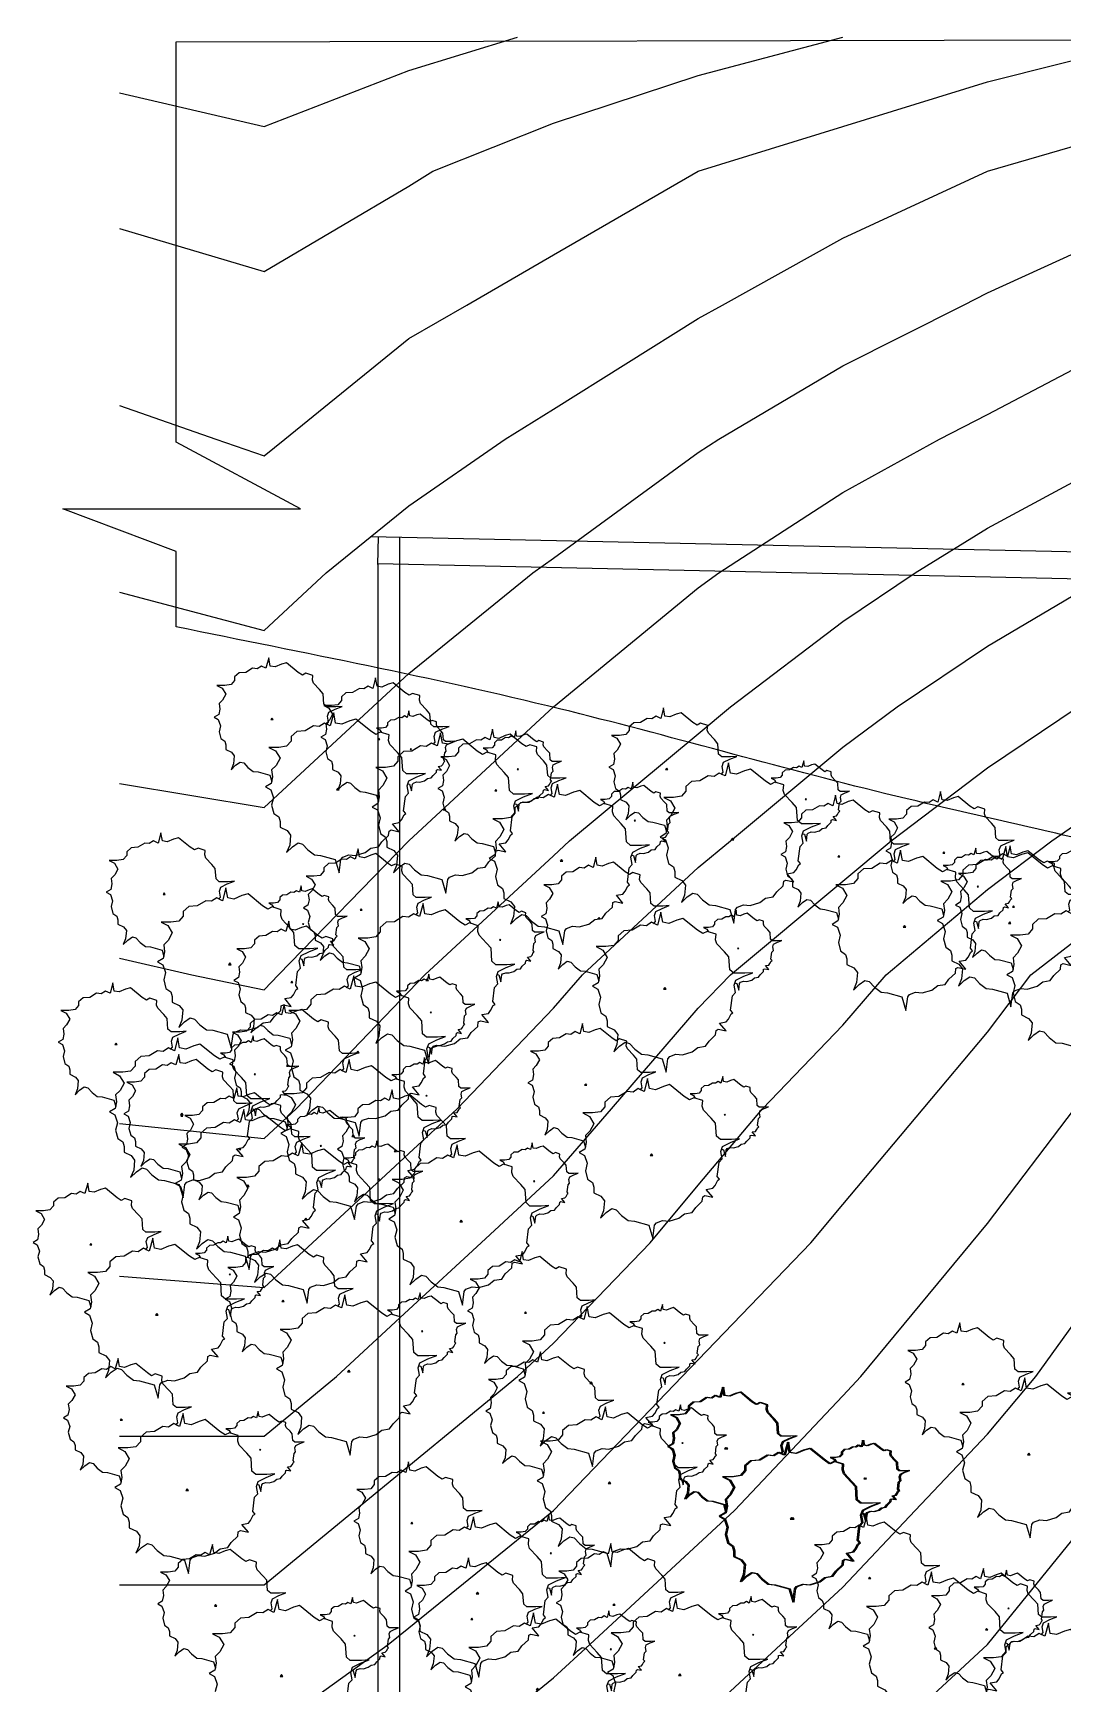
# Model space of a CAD drawing. Header units: millimetres. Extents: x 2699056 to 8562313, y 3604254 to 5198898.
# Drawn here: x 6841692 to 6880043, y 5012593 to 5074071 of the extents above; entities that cross this region are included whole.
import ezdxf

# ---------------------------------------------------------------- set-up
doc = ezdxf.new("R2010")
doc.units = ezdxf.units.MM
doc.header["$LTSCALE"] = 10
doc.header["$MEASUREMENT"] = 0
doc.layers.add('contour', color=254, linetype='Continuous')
doc.layers.add('zelen', color=69, linetype='Continuous')

# ---------------------------------------------------------------- blocks, each defined once
blk = doc.blocks.new('contour')
at = {"color": 9, "true_color": 0xc7c8ca}
for points in [[(296848, 171534), (302240, 170286), (307632, 172366), (311677, 173614)], [(296848, 166484), (302240, 164880), (307632, 168068), (308531, 168623), (313025, 170405), (318417, 172188), (323809, 173614)], [(296848, 159889), (300443, 158641), (302240, 158018), (303010, 158641), (307632, 162385), (309789, 163632), (313025, 165504), (318417, 168623), (323809, 170286), (329201, 171950), (334594, 173302), (339986, 168623), (345378, 163632), (350770, 160753), (356163, 158802), (356653, 158641), (361555, 157215), (366947, 156146), (372339, 155720), (377732, 155671), (383124, 155552), (388516, 155477)], [(296848, 152938), (302240, 151512), (304551, 153651), (307632, 156146), (311227, 158641), (313025, 159750), (318417, 163133), (319316, 163632), (323809, 166128), (329201, 168623), (334594, 170183), (336391, 168623), (339986, 165504), (342008, 163632), (345378, 161256), (350770, 158833), (351310, 158641), (356163, 157144), (361555, 155790), (366947, 154898), (372339, 154503), (377732, 154482), (383124, 154364), (388516, 154259)], [(296848, 145808), (302240, 144917), (306284, 148660), (307632, 149908), (312254, 153651), (313025, 154205), (318417, 158142), (319187, 158641), (323809, 161364), (328303, 163632), (329201, 164086), (334594, 166543), (338025, 163632), (339986, 162385), (345378, 158879), (345917, 158641), (350770, 156914), (356163, 155481), (361555, 154364), (366947, 153651), (372339, 153294), (377732, 153286), (383124, 153164), (388516, 153042)], [(296848, 139302), (299544, 138678), (302240, 138124), (302779, 138678), (307632, 143669), (313025, 148660), (318417, 153096), (319187, 153651), (323809, 156645), (327404, 158641), (329201, 159549), (334594, 162385), (339986, 159265), (340966, 158641), (345378, 156503), (350770, 154994), (356163, 153817), (357061, 153651), (361555, 152958), (366947, 152403), (372339, 152106), (377732, 152068), (383124, 151947), (388516, 151825)], [(296848, 133133), (302240, 132579), (303438, 133688), (307632, 138055), (308232, 138678), (313025, 143115), (313624, 143669), (318417, 147662), (319615, 148660), (323809, 151836), (326505, 153651), (329201, 155314), (334594, 158226), (339986, 156146), (345378, 154126), (347535, 153651), (350770, 153052), (356163, 152202), (361555, 151571), (366947, 151155), (372339, 150918), (377732, 150851), (383124, 150729), (388516, 150608)], [(296848, 127449), (302240, 127033), (304038, 128697), (307632, 132024), (309430, 133688), (313025, 137431), (314103, 138678), (318417, 142671), (319615, 143669), (323809, 147163), (325831, 148660), (329201, 150928), (333823, 153651)], [(296848, 121488), (302240, 121488), (304936, 123706), (307632, 126202), (310329, 128697), (313025, 131192), (315182, 133688), (318417, 137431), (319615, 138678), (323809, 142172), (325607, 143669), (329201, 146391), (332572, 148660), (334594, 149908), (339986, 149908), (345378, 149373), (350770, 149059), (356163, 148982), (361555, 148799), (366947, 148660), (372339, 148541), (377732, 148422), (383124, 148295), (388516, 148173)], [(296848, 115943), (302240, 115943), (305610, 118715), (307632, 120379), (311677, 123706), (313025, 124954), (316620, 128697), (318417, 130836), (320813, 133688), (323809, 136807), (325427, 138678), (329201, 141854), (331598, 143669), (334594, 145749), (339986, 146788), (345378, 146996), (350770, 147124), (356163, 147329), (361555, 147377), (366947, 147412), (372339, 147353), (377732, 147234), (383124, 147078), (388516, 146956)], [(296848, 110397), (302240, 110397), (306862, 113725), (307632, 114348), (313025, 118715), (317818, 123706), (318417, 124330), (322611, 128697), (323809, 130123), (326805, 133688), (329201, 136540), (330819, 138678), (334594, 141590), (339986, 143669), (345378, 144620), (350770, 145205), (356163, 145665), (361555, 145951), (366947, 146165), (372339, 146165), (377732, 146046), (383124, 145860), (388516, 145739)], [(308403, 108734), (313025, 112477), (314373, 113725), (318417, 117468), (319765, 118715), (323809, 122993), (324483, 123706), (328602, 128697), (329201, 129410), (332437, 133688), (334594, 136540), (336391, 138678), (339986, 140550), (345378, 142243), (350770, 143285), (353467, 143669), (356163, 144002), (361555, 144525), (366947, 144917), (372339, 144976), (377732, 144857), (383124, 144643), (388516, 144521)], [(318417, 110873), (321498, 113725), (323809, 115863), (326505, 118715), (329201, 121567), (330999, 123706), (334594, 128697), (338189, 133688), (339986, 135827), (342382, 138678), (345378, 139867), (350770, 141366), (356163, 142381), (361555, 143115), (366947, 143669), (372339, 143788), (377732, 143669), (383124, 143432), (388516, 143304)], [(323809, 108734), (329201, 113725), (333246, 118715), (334594, 120379), (337290, 123706), (339986, 127033), (341184, 128697), (344180, 133688), (345378, 135114), (348374, 138678), (350770, 139446), (356163, 140771), (361555, 141728), (366947, 142452), (372339, 142600), (377732, 142452), (383124, 142243), (388516, 142087)]]:
    blk.add_lwpolyline(points, dxfattribs=at)
blk = doc.blocks.new('Clump of Trees or Bushes - plan')
for points in [[(-10.993, 56.487), (-9.228, 58.426), (-10.144, 63.512), (-8.923, 67.033), (-3.43, 69.772), (2.673, 72.119), (-2.82, 71.728), (-10.449, 71.728), (-13.195, 74.075), (-13.806, 83.073), (-16.857, 86.594), (-22.045, 92.071), (-22.961, 94.81), (-22.656, 98.722), (-28.759, 100.678), (-31.811, 99.113), (-35.472, 101.461), (-45.543, 109.676), (-49.815, 108.503), (-55.308, 106.155), (-59.58, 106.938), (-60.801, 113.98), (-63.242, 104.982), (-67.209, 106.938), (-70.872, 104.59), (-74.839, 104.982), (-80.637, 101.461), (-86.435, 101.069), (-90.402, 97.548), (-90.402, 94.419), (-93.454, 90.898), (-98.947, 90.115), (-105.66, 90.115), (-101.083, 87.768), (-98.031, 82.682), (-100.778, 77.596), (-103.829, 74.466), (-103.219, 69.772), (-104.134, 65.077), (-108.102, 62.73), (-104.439, 60.774), (-102.609, 55.297), (-103.829, 50.211), (-102.303, 44.342), (-98.947, 41.995), (-98.031, 38.865), (-98.031, 34.953), (-93.148, 32.606), (-90.707, 29.476), (-91.317, 22.434), (-93.454, 17.348), (-89.487, 21.26), (-85.519, 23.999), (-82.468, 23.216), (-78.806, 19.304), (-74.228, 15.783), (-69.956, 15.392), (-59.886, 12.653), (-58.254, 7.074)], [(59.448, 5.262), (60.936, 4.858), (62.652, -1.011), (63.415, 4.858), (64.178, 5.836), (66.848, 6.814), (69.709, 6.569), (73.905, 7.792), (76.385, 9.748), (79.627, 10.237), (81.153, 12.438), (84.014, 15.127), (84.205, 17.084), (85.158, 17.573), (88.591, 16.839), (85.73, 20.262), (88.591, 20.751), (89.545, 21.974), (90.689, 24.174), (91.452, 24.663), (90.499, 25.886), (91.261, 31.999), (92.596, 33.466), (92.024, 36.645), (92.787, 38.845), (96.22, 40.557), (100.035, 42.024), (96.602, 41.779), (91.834, 41.779), (90.117, 43.246), (89.736, 48.871), (87.828, 51.071), (84.586, 54.494), (84.014, 56.206), (84.205, 58.651), (80.39, 59.873), (78.483, 58.895), (76.194, 60.362), (69.9, 65.497), (67.23, 64.764), (63.797, 63.297), (61.126, 63.786), (60.364, 68.187), (58.838, 62.563), (56.358, 63.786), (54.07, 62.319), (51.59, 62.563), (47.966, 60.362), (44.343, 60.118), (41.863, 57.917), (41.863, 55.961), (39.956, 53.761), (36.523, 53.272), (32.327, 53.272), (35.187, 51.805), (36.641, 49.381)]]:
    blk.add_lwpolyline(points)
for points in [[(-4.577, 66.508), (-7.629, 55.261), (-12.588, 57.706), (-17.166, 54.772), (-22.125, 55.261), (-29.372, 50.86), (-36.62, 50.371), (-41.579, 45.969), (-41.579, 42.057), (-45.393, 37.656), (-52.259, 36.678), (-60.651, 36.678), (-54.93, 33.743), (-51.115, 27.386), (-54.548, 21.029), (-58.363, 17.116), (-57.6, 11.248), (-58.744, 5.38), (-63.703, 2.446), (-59.126, 0), (-56.837, -6.846), (-58.363, -13.203), (-56.455, -20.539), (-52.259, -23.473), (-51.115, -27.385), (-51.115, -32.275), (-45.012, -35.21), (-41.96, -39.122), (-42.723, -47.924), (-45.393, -54.282), (-40.434, -49.391), (-35.475, -45.968), (-31.661, -46.946), (-27.083, -51.837), (-21.362, -56.238), (-16.021, -56.727), (-3.433, -60.15), (0, -71.887), (1.526, -60.15), (3.052, -58.194), (8.392, -56.238), (14.114, -56.727), (22.506, -54.282), (27.465, -50.369), (33.949, -49.391), (37.001, -44.99), (42.723, -39.611), (43.104, -35.699), (45.012, -34.721), (51.878, -36.188), (46.156, -29.341), (51.878, -28.363), (53.785, -25.918), (56.074, -21.517), (57.6, -20.539), (55.692, -18.094), (57.218, -5.868), (59.888, -2.934), (58.744, 3.424), (60.27, 7.825), (67.136, 11.248), (74.765, 14.182), (67.899, 13.693), (58.363, 13.693), (54.93, 16.627), (54.167, 27.875), (50.352, 32.276), (43.867, 39.123), (42.723, 42.546), (43.104, 47.436), (35.475, 49.882), (31.661, 47.925), (27.083, 50.86), (14.495, 61.129), (9.155, 59.662), (2.289, 56.728), (-3.052, 57.706)], [(-58.055, 61.947), (-58.97, 60.774), (-57.139, 60.774)], [(62.08, 35.667), (61.508, 34.933), (62.652, 34.933)], [(-1.144, 1.468), (-2.289, 0), (0, 0)]]:
    blk.add_lwpolyline(points, close=True)

msp = doc.modelspace()

# ---------------------------------------------------------------- linework, layer by layer
for p, q in [((6847022, 5073746), (7009030, 5074071)), ((6847022, 5058828), (6847022, 5073746)), ((6851663, 5056343), (6847022, 5058828)), ((6847022, 5054752), (6842807, 5056343)), ((6842807, 5056343), (6851663, 5056343)), ((7018614, 5051750), (6854282, 5055299)), ((6854543, 5054272), (6854565, 5055293)), ((6855351, 5055276), (6855346, 5054276)), ((6847022, 5051945), (6847022, 5054752)), ((6854543, 5054272), (6854543, 4928920)), ((7017614, 5050772), (6854544, 5054289)), ((6855350, 5054250), (6855343, 4929920))]:
    msp.add_line(p, q)
for points, knots in [([(6895600, 5041482), (6894149, 5041537), (6891712, 5041629), (6887840, 5042280), (6883956, 5043250), (6879011, 5044464), (6871395, 5046135), (6860699, 5049263), (6851796, 5050972), (6847022, 5051945)], [0, 0, 0, 0, 4350.331225, 7307.035646, 11757.963323, 16358.700806, 22581.2468, 35145.002511, 49758.642477, 49758.642477, 49758.642477, 49758.642477]), ([(6895600, 5013746), (6893826, 5013893), (6890826, 5014141), (6886709, 5010461), (6880705, 5006727), (6874866, 5000059), (6864244, 4995129), (6855082, 4992361), (6848508, 4990169), (6847022, 4989671)], [0, 0, 0, 0, 5058.501791, 8557.369829, 15881.718845, 26503.86908, 34486.732742, 50579.814726, 55280.085156, 55280.085156, 55280.085156, 55280.085156])]:
    msp.add_open_spline(points, degree=3, knots=knots)

# ---------------------------------------------------------------- block references
at = {"layer": 'contour', "lineweight": 5}
msp.add_blockref('contour', (6548068, 4900302), dxfattribs=at)
at = {"layer": 'zelen', "xscale": 43.11638107232748, "yscale": 43.11638107232748, "zscale": 43.11638107232748}
for p in [(6853102, 5045873), (6857082, 5045125), (6867814, 5044009), (6861443, 5043213), (6874226, 5040754), (6878142, 5040892), (6849082, 5039357), (6880735, 5038875), (6856429, 5038765), (6865292, 5038448), (6853843, 5036068), (6847289, 5033765), (6853678, 5032958), (6864795, 5032251), (6849743, 5031094), (6851906, 5029850), (6857698, 5029774), (6846353, 5026301), (6853514, 5024187), (6862547, 5023754), (6878855, 5021095), (6847485, 5019769), (6863224, 5020020), (6870006, 5018698), (6870055, 5018698), (6858311, 5015914), (6875376, 5013861), (6851002, 5012841), (6865850, 5012875), (6860549, 5012339), (6879738, 5011950)]:
    msp.add_blockref('Clump of Trees or Bushes - plan', p, dxfattribs=at)

doc.saveas('drawing.dxf')
